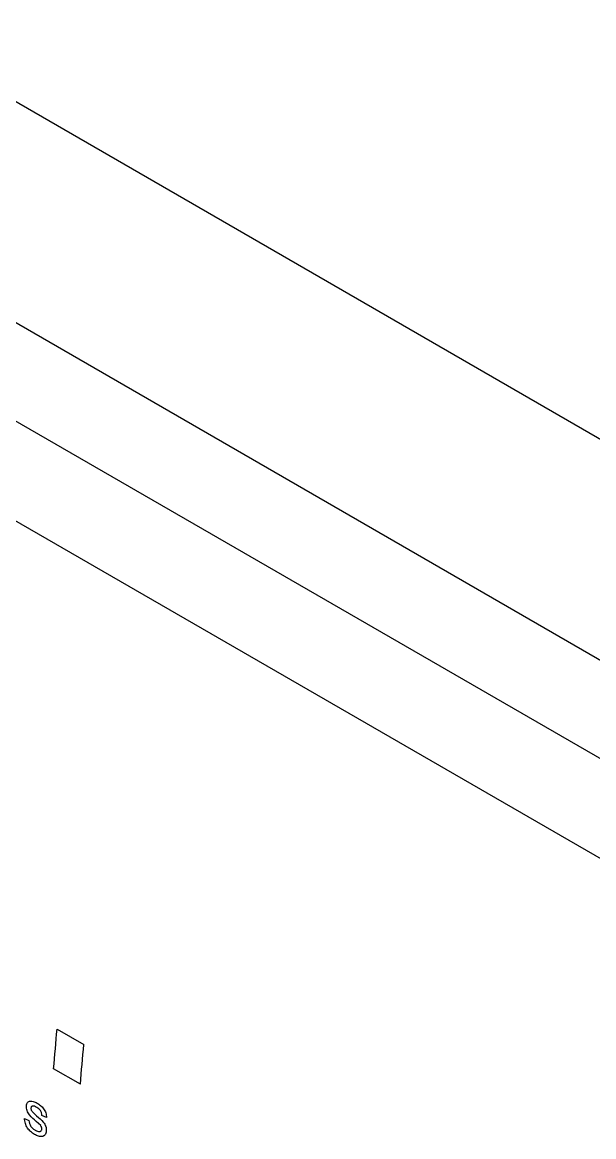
# Model space of a CAD drawing. Extents: x 150 to 4150, y 50 to 2920.
# Drawn here: x 3251.94 to 3274.59, y 1574.26 to 1618.41 of the extents above; entities that cross this region are included whole.
import ezdxf

# ---------------------------------------------------------------- set-up
doc = ezdxf.new("R2010")
doc.units = 0
doc.header["$LTSCALE"] = 10
doc.linetypes.add('SLD-KATı', pattern=[0])
doc.layers.get('0').update_dxf_attribs({"linetype": 'CONTINUOUS'})

msp = doc.modelspace()

# ---------------------------------------------------------------- linework, layer by layer
at = {"color": 7, "linetype": 'SLD-KATı'}
for p, q in [((3307.17, 1583.219), (3151.607, 1673.023)), ((3167.97, 1654.84), (3288.625, 1585.188)), ((3166.744, 1651.642), (3287.398, 1581.99)), ((3286.166, 1578.741), (3165.511, 1648.393)), ((3253.318, 1578.527), (3254.379, 1577.915)), ((3254.239, 1576.345), (3253.178, 1576.957)), ((3252.898, 1575.022), (3252.719, 1575.103)), ((3252.023, 1574.989), (3252.202, 1574.908)), ((3252.667, 1574.702), (3252.494, 1574.871))]:
    msp.add_line(p, q, dxfattribs=at)
at = {"color": 7, "linetype": 'SLD-KATı', "flags": 128}
for points in [[(3253.178, 1576.957), (3253.195, 1577.153), (3253.213, 1577.35), (3253.23, 1577.546), (3253.248, 1577.742), (3253.265, 1577.938), (3253.283, 1578.135), (3253.3, 1578.331), (3253.318, 1578.527)], [(3254.239, 1576.345), (3254.257, 1576.541), (3254.274, 1576.737), (3254.291, 1576.933), (3254.309, 1577.129), (3254.326, 1577.326), (3254.344, 1577.522), (3254.362, 1577.718), (3254.379, 1577.915)]]:
    msp.add_lwpolyline(points, dxfattribs=at)
at = {"color": 7, "linetype": 'SLD-KATı'}
for points, knots in [([(3252.494, 1574.871), (3252.402, 1574.949), (3252.287, 1575.046), (3252.171, 1575.205), (3252.127, 1575.295), (3252.1, 1575.392), (3252.101, 1575.451), (3252.102, 1575.482)], [0, 0, 0, 0, 0.500467, 0.627366, 0.749955, 0.871112, 1, 1, 1, 1]), ([(3252.102, 1575.482), (3252.106, 1575.509), (3252.115, 1575.562), (3252.148, 1575.622), (3252.196, 1575.66), (3252.27, 1575.683), (3252.383, 1575.669), (3252.474, 1575.622), (3252.524, 1575.596)], [0, 0, 0, 0, 0.130933, 0.25153, 0.371248, 0.500005, 0.72531, 1, 1, 1, 1]), ([(3252.515, 1575.422), (3252.483, 1575.439), (3252.427, 1575.468), (3252.361, 1575.481), (3252.323, 1575.471), (3252.302, 1575.455), (3252.287, 1575.431), (3252.283, 1575.409), (3252.281, 1575.398)], [0, 0, 0, 0, 0.335038, 0.591533, 0.698418, 0.797574, 0.895779, 1, 1, 1, 1]), ([(3252.524, 1575.596), (3252.569, 1575.568), (3252.66, 1575.51), (3252.765, 1575.399), (3252.834, 1575.292), (3252.884, 1575.171), (3252.893, 1575.082), (3252.898, 1575.022)], [0, 0, 0, 0, 0.2504, 0.500265, 0.628404, 0.750388, 1, 1, 1, 1]), ([(3252.281, 1575.398), (3252.281, 1575.386), (3252.281, 1575.364), (3252.288, 1575.33), (3252.304, 1575.297), (3252.317, 1575.276), (3252.325, 1575.265)], [0, 0, 0, 0, 0.2695563, 0.4995929, 0.720713, 1, 1, 1, 1]), ([(3252.325, 1575.265), (3252.346, 1575.241), (3252.404, 1575.177), (3252.466, 1575.121), (3252.506, 1575.086)], [0, 0, 0, 0, 0.366171, 1, 1, 1, 1]), ([(3252.506, 1575.086), (3252.597, 1575.01), (3252.711, 1574.915), (3252.828, 1574.759), (3252.869, 1574.669), (3252.892, 1574.574), (3252.89, 1574.515), (3252.89, 1574.483)], [0, 0, 0, 0, 0.500528, 0.628043, 0.750511, 0.866401, 1, 1, 1, 1]), ([(3252.719, 1575.103), (3252.716, 1575.136), (3252.712, 1575.185), (3252.685, 1575.252), (3252.649, 1575.313), (3252.59, 1575.375), (3252.54, 1575.406), (3252.515, 1575.422)], [0, 0, 0, 0, 0.249533, 0.372625, 0.49992, 0.749495, 1, 1, 1, 1]), ([(3252.427, 1574.354), (3252.373, 1574.388), (3252.274, 1574.452), (3252.162, 1574.577), (3252.095, 1574.693), (3252.043, 1574.824), (3252.031, 1574.923), (3252.023, 1574.989)], [0, 0, 0, 0, 0.273815, 0.499886, 0.623477, 0.750257, 1, 1, 1, 1]), ([(3252.202, 1574.908), (3252.206, 1574.868), (3252.213, 1574.807), (3252.246, 1574.726), (3252.291, 1574.652), (3252.362, 1574.575), (3252.423, 1574.536), (3252.453, 1574.517)], [0, 0, 0, 0, 0.249448, 0.373056, 0.499758, 0.749472, 1, 1, 1, 1]), ([(3252.711, 1574.563), (3252.711, 1574.575), (3252.711, 1574.598), (3252.704, 1574.634), (3252.688, 1574.668), (3252.675, 1574.69), (3252.667, 1574.702)], [0, 0, 0, 0, 0.273862, 0.499665, 0.719792, 1, 1, 1, 1]), ([(3252.89, 1574.483), (3252.886, 1574.454), (3252.878, 1574.396), (3252.841, 1574.33), (3252.788, 1574.286), (3252.702, 1574.259), (3252.577, 1574.275), (3252.477, 1574.327), (3252.427, 1574.354)], [0, 0, 0, 0, 0.1250574, 0.2499909, 0.3693504, 0.5002012, 0.7497368, 1, 1, 1, 1]), ([(3252.453, 1574.517), (3252.483, 1574.502), (3252.536, 1574.474), (3252.603, 1574.46), (3252.648, 1574.467), (3252.68, 1574.484), (3252.703, 1574.516), (3252.708, 1574.547), (3252.711, 1574.563)], [0, 0, 0, 0, 0.274597, 0.500158, 0.624786, 0.749464, 0.868907, 1, 1, 1, 1])]:
    msp.add_open_spline(points, degree=3, knots=knots, dxfattribs=at)

doc.saveas('drawing.dxf')
